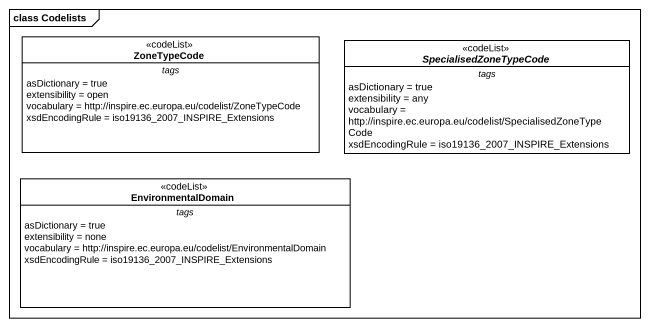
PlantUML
@startuml
mainframe class Codelists
hide circle
hide empty members
class ZoneTypeCode <<codeList>> {
  -- tags --
  asDictionary = true
  extensibility = open
  vocabulary = http://inspire.ec.europa.eu/codelist/ZoneTypeCode
  xsdEncodingRule = iso19136_2007_INSPIRE_Extensions
}
abstract class SpecialisedZoneTypeCode <<codeList>> {
  -- tags --
  asDictionary = true
  extensibility = any
  vocabulary = http://inspire.ec.europa.eu/codelist/SpecialisedZoneTypeCode
  xsdEncodingRule = iso19136_2007_INSPIRE_Extensions
}
class EnvironmentalDomain <<codeList>> {
  -- tags --
  asDictionary = true
  extensibility = none
  vocabulary = http://inspire.ec.europa.eu/codelist/EnvironmentalDomain
  xsdEncodingRule = iso19136_2007_INSPIRE_Extensions
}
@enduml
